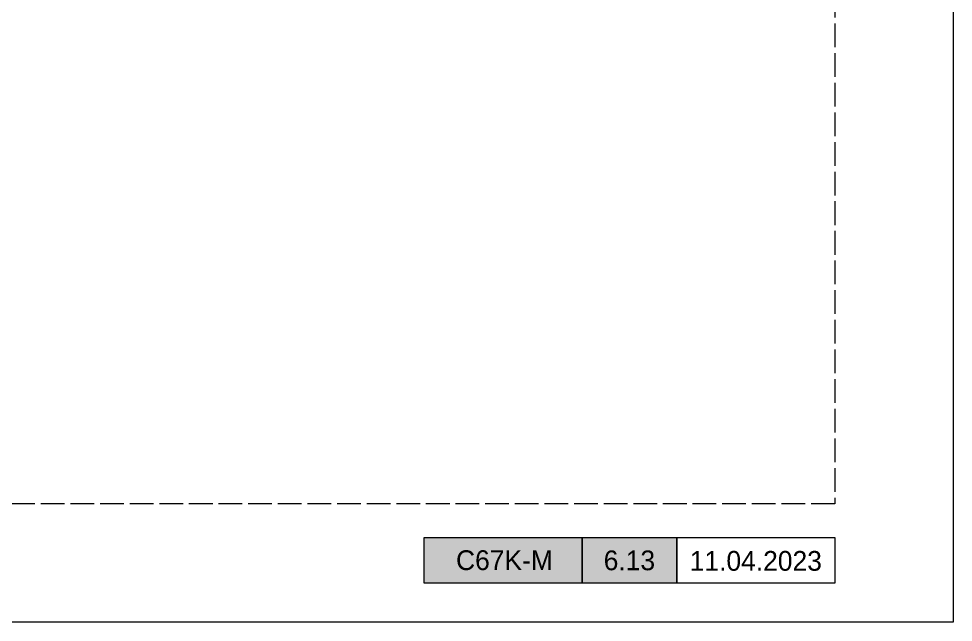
# Model space of a CAD drawing. Header units: millimetres. Extents: x -8 to 2550, y -393 to 1062.
# Drawn here: x 611.7 to 730, y -393 to -316.7 of the extents above; entities that cross this region are included whole.
import ezdxf
from ezdxf.enums import TextEntityAlignment as Align

# ---------------------------------------------------------------- set-up
doc = ezdxf.new("R2010")
doc.units = ezdxf.units.MM
doc.header["$LTSCALE"] = 0.25
doc.header["$MEASUREMENT"] = 0
doc.linetypes.add('ACAD_ISO02W100', pattern=[15, 12, -3])
doc.layers.add('01_External Border', color=150, linetype='Continuous', lineweight=20)
doc.layers.add('01_Text', color=40, linetype='Continuous', lineweight=25)
doc.layers.add('01_Fill Border Grey', color=7, linetype='Continuous', true_color=0x555655)
doc.layers.add('01_Text [White]', color=7, linetype='Continuous', lineweight=25, true_color=0xffffff)
doc.layers.add('02_Block Frame', color=7, linetype='Continuous', lineweight=5, true_color=0xe2001a, plot=False)
doc.styles.add('ALUK Main&Secondary Titles', font='GOTHIC.TTF')
doc.styles.add('Aluk Text', font='GOTHIC.TTF')

# ---------------------------------------------------------------- blocks, each defined once
blk = doc.blocks.new('serie_')
at = {"layer": '01_Text [White]', "color": 7, "true_color": 0xffffff, "insert": (10, -2.87), "char_height": 2.5, "attachment_point": 5, "style": 'ALUK Main&Secondary Titles'}
blk.add_mtext_dynamic_manual_height_columns('{\\fPoppins|b0|i0|c0|p2;C67K-M}', width=20, gutter_width=12.5, heights=[0], dxfattribs=at)

msp = doc.modelspace()

# ---------------------------------------------------------------- hatches: boundary and pattern name
at = {"layer": '01_Fill Border Grey', "ltscale": 0.25}
h = msp.add_hatch(color=256, dxfattribs=at)
h.dxf.hatch_style = 1
h.paths.add_polyline_path([(695, -388.035), (663, -388.035), (663, -382.29), (695, -382.29)])

# ---------------------------------------------------------------- linework, layer by layer
at = {"layer": '01_External Border'}
for points in [[(683, -388.035), (663, -388.035), (663, -382.29), (683, -382.29)], [(695, -388.035), (683, -388.035), (683, -382.29), (695, -382.29)], [(715, -388.035), (695, -388.035), (695, -382.29), (715, -382.29)]]:
    msp.add_lwpolyline(points, close=True, dxfattribs=at)
at = {"layer": '02_Block Frame'}
msp.add_lwpolyline([(520, -393), (520, -96), (730, -96), (730, -393)], close=True, dxfattribs=at)
at = {"layer": '02_Block Frame', "linetype": 'ACAD_ISO02W100'}
msp.add_lwpolyline([(538, -378), (538, -111), (715, -111), (715, -378)], close=True, dxfattribs=at)

# ---------------------------------------------------------------- block references
at = {"layer": '01_Text [White]', "color": 7, "true_color": 0xffffff}
msp.add_blockref('serie_', (663.182, -382.29), dxfattribs=at)

# ---------------------------------------------------------------- texts
at = {"layer": '01_Text', "style": 'ALUK Main&Secondary Titles'}
msp.add_attdef('11.04.2023', text='', height=2.5, dxfattribs=at).set_placement((705, -385.229), align=Align.MIDDLE)
at = {"layer": '01_Text [White]', "color": 7, "ltscale": 0.25, "true_color": 0xffffff, "style": 'Aluk Text'}
msp.add_attdef('6.13', text='', height=2.5, dxfattribs=at).set_placement((689, -385.165), align=Align.MIDDLE)

doc.saveas('drawing.dxf')
